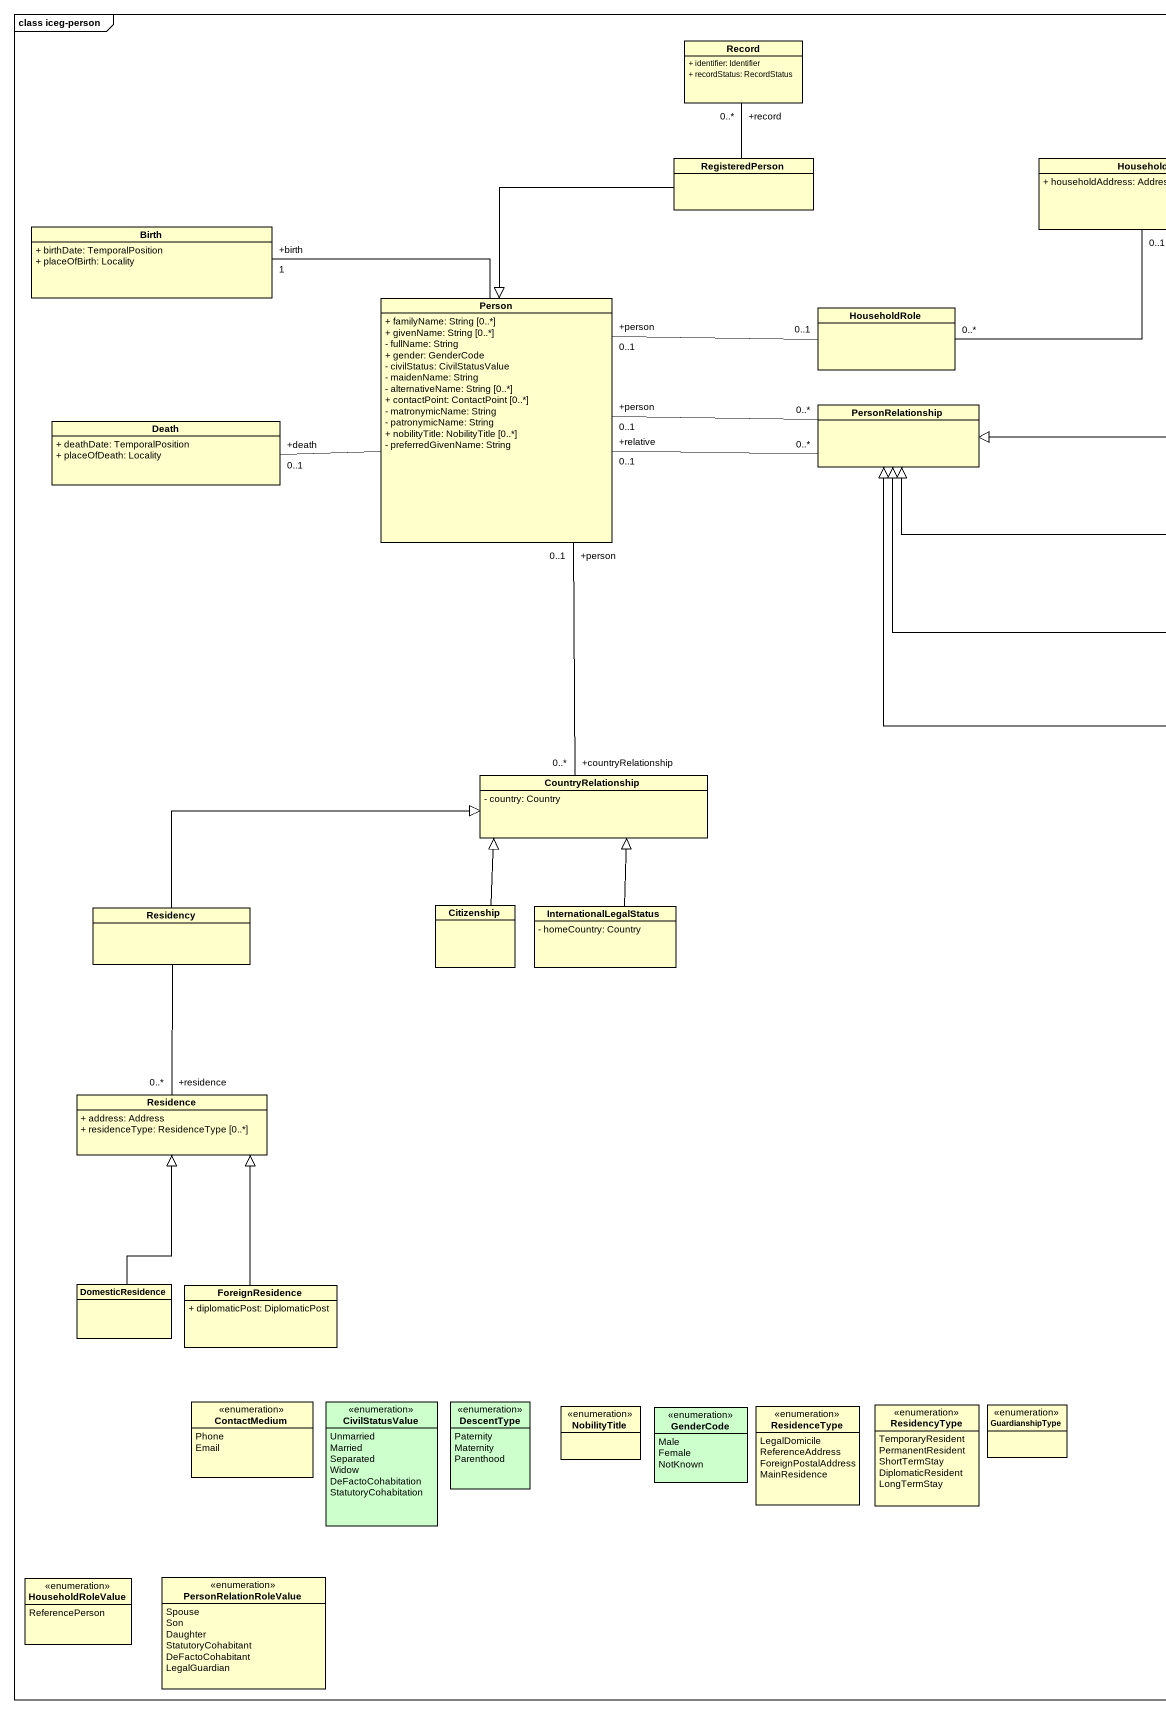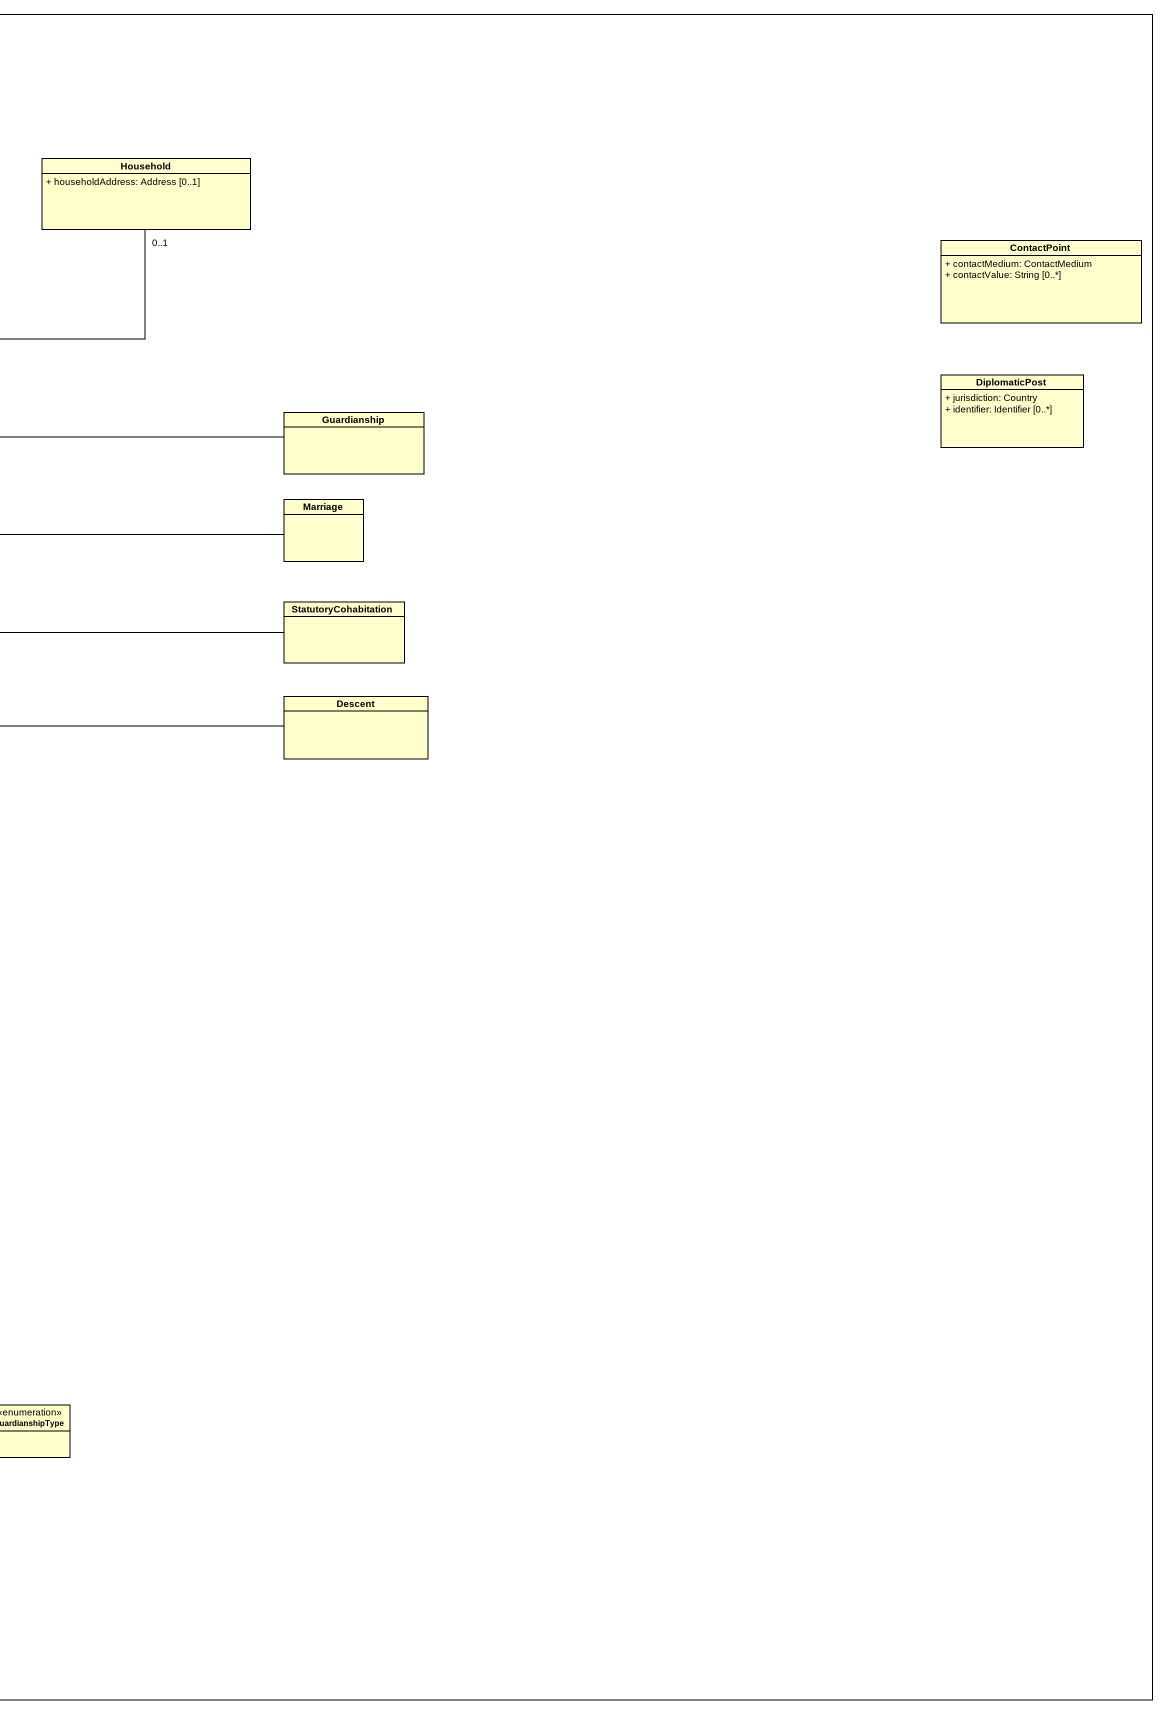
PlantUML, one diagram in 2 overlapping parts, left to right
@startuml
mainframe class iceg-person
hide circle
hide empty members
skinparam classAttributeIconSize 0
class "Record" as Record_ {
  + identifier: Identifier
  + recordStatus: RecordStatus
}
class RegisteredPerson
class Household {
  + householdAddress: Address [0..1]
}
class Birth {
  + birthDate: TemporalPosition
  + placeOfBirth: Locality
}
class ContactPoint {
  + contactMedium: ContactMedium
  + contactValue: String [0..*]
}
class "Person" as Person_ {
  + familyName: String [0..*]
  + givenName: String [0..*]
  - fullName: String
  + gender: GenderCode
  - civilStatus: CivilStatusValue
  - maidenName: String
  - alternativeName: String [0..*]
  + contactPoint: ContactPoint [0..*]
  - matronymicName: String
  - patronymicName: String
  + nobilityTitle: NobilityTitle [0..*]
  - preferredGivenName: String
}
class HouseholdRole
class DiplomaticPost {
  + jurisdiction: Country
  + identifier: Identifier [0..*]
}
class Death {
  + deathDate: TemporalPosition
  + placeOfDeath: Locality
}
class PersonRelationship
class Guardianship
class Marriage
class StatutoryCohabitation
class Descent
class CountryRelationship {
  - country: Country
}
class Residency
class Citizenship
class InternationalLegalStatus {
  - homeCountry: Country
}
class Residence {
  + address: Address
  + residenceType: ResidenceType [0..*]
}
class DomesticResidence
class ForeignResidence {
  + diplomaticPost: DiplomaticPost
}
enum ContactMedium {
  Phone
  Email
}
enum CivilStatusValue #CCFFCC {
  Unmarried
  Married
  Separated
  Widow
  DeFactoCohabitation
  StatutoryCohabitation
}
enum DescentType #CCFFCC {
  Paternity
  Maternity
  Parenthood
}
enum NobilityTitle
enum GenderCode #CCFFCC {
  Male
  Female
  NotKnown
}
enum ResidenceType {
  LegalDomicile
  ReferenceAddress
  ForeignPostalAddress
  MainResidence
}
enum ResidencyType {
  TemporaryResident
  PermanentResident
  ShortTermStay
  DiplomaticResident
  LongTermStay
}
enum GuardianshipType
enum HouseholdRoleValue {
  ReferencePerson
}
enum PersonRelationRoleValue {
  Spouse
  Son
  Daughter
  StatutoryCohabitant
  DeFactoCohabitant
  LegalGuardian
}
RegisteredPerson -up- "+record\n0..*" Record_
RegisteredPerson --|> Person_
Household "0..1" -left- "0..*" HouseholdRole
Person_ -left- "+birth\n1" Birth
Person_ "+person\n0..1" -right- "0..1" HouseholdRole
Person_ -left- "+death\n0..1" Death
Person_ "+person\n0..1" -right- "0..*" PersonRelationship
Person_ "+relative\n0..1" -right- "0..*" PersonRelationship
Person_ "+person\n0..1" -- "+countryRelationship\n0..*" CountryRelationship
Guardianship -left-|> PersonRelationship
Marriage -left-|> PersonRelationship
StatutoryCohabitation -left-|> PersonRelationship
Descent -up-|> PersonRelationship
Residency -right-|> CountryRelationship
Residency -- "+residence\n0..*" Residence
Citizenship -up-|> CountryRelationship
InternationalLegalStatus -up-|> CountryRelationship
DomesticResidence -up-|> Residence
ForeignResidence -up-|> Residence
@enduml
